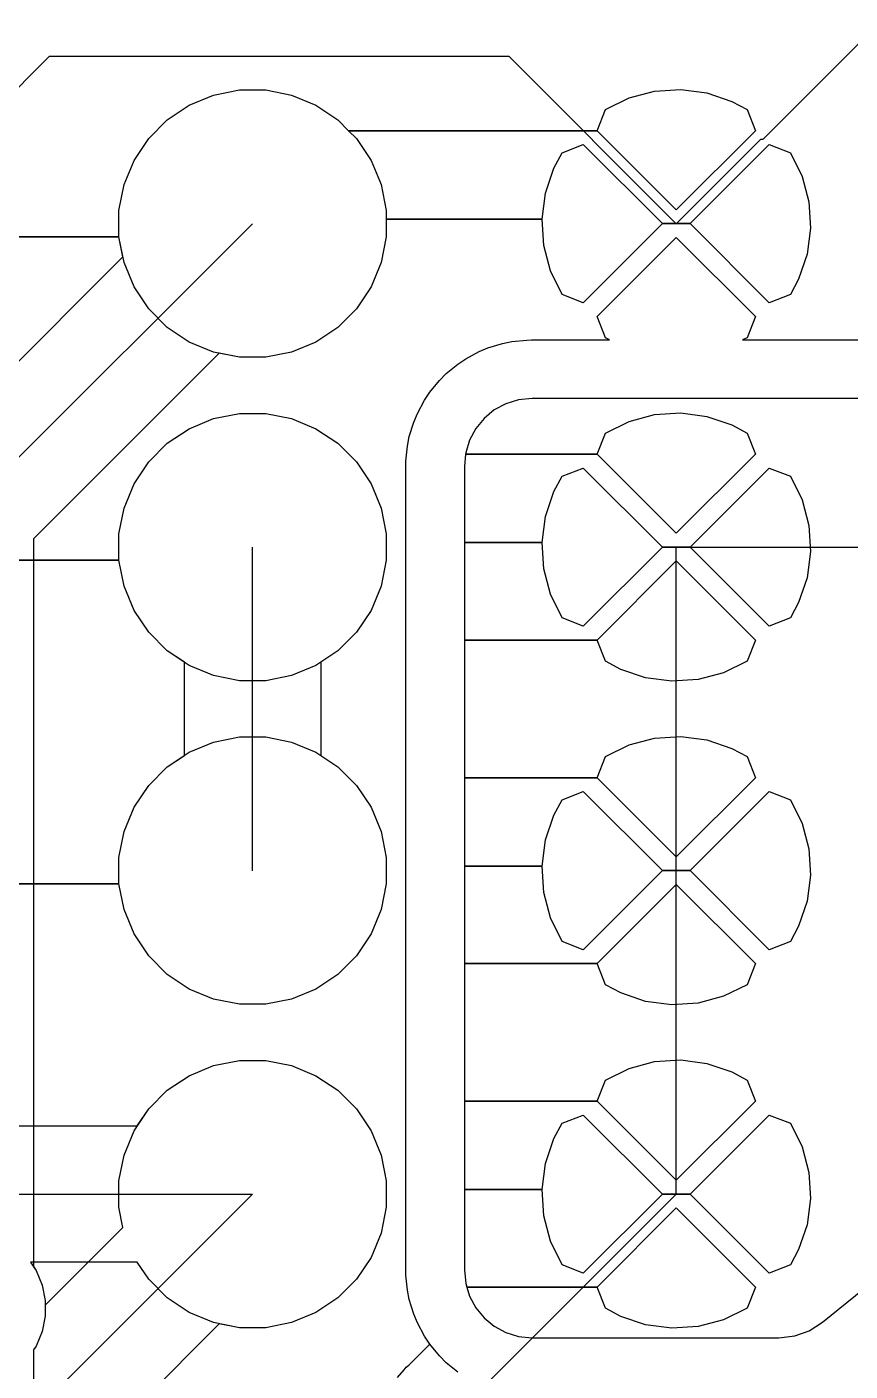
# Model space of a CAD drawing. Extents: x 169 to 33241, y 66 to 35500.
# Drawn here: x 16759 to 20966, y 24479 to 31350 of the extents above; entities that cross this region are included whole.
import ezdxf

# ---------------------------------------------------------------- set-up
doc = ezdxf.new("R2010")
doc.units = 0

msp = doc.modelspace()

# ---------------------------------------------------------------- linework, layer by layer
at = {"layer": 'Layer 1'}
for p, q in [((20522, 30777), (22044, 32300)), ((16489, 30814), (16875, 31200)), ((16875, 31200), (19222, 31200)), ((19222, 31200), (20077, 30344)), ((17588.7, 30949.8), (17713, 31001.3)), ((17588.7, 30949.8), (17713, 31001.3)), ((17713, 31001.3), (17845, 31027.6)), ((17713, 31001.3), (17845, 31027.6)), ((17845, 31027.6), (17979.5, 31027.6)), ((17845, 31027.6), (17979.5, 31027.6)), ((17979.5, 31027.6), (18111.5, 31001.3)), ((17979.5, 31027.6), (18111.5, 31001.3)), ((18111.5, 31001.3), (18235.8, 30949.8)), ((18111.5, 31001.3), (18235.8, 30949.8)), ((19836.4, 30987.1), (19966.4, 31021.8)), ((19836.4, 30987.1), (19966.4, 31021.8)), ((19966.4, 31021.8), (20100.7, 31030.5)), ((19966.4, 31021.8), (20100.7, 31030.5)), ((20100.7, 31030.5), (20234.1, 31012.8)), ((20100.7, 31030.5), (20234.1, 31012.8)), ((20234.1, 31012.8), (20361.5, 30969.4)), ((20234.1, 31012.8), (20361.5, 30969.4)), ((17476.8, 30875.1), (17588.7, 30949.8)), ((17476.8, 30875.1), (17588.7, 30949.8)), ((18235.8, 30949.8), (18347.7, 30875.1)), ((18235.8, 30949.8), (18347.7, 30875.1)), ((19673.2, 30819.6), (19715.7, 30927.7)), ((19673.2, 30819.6), (19715.7, 30927.7)), ((19715.7, 30927.7), (19836.4, 30987.1)), ((19715.7, 30927.7), (19836.4, 30987.1)), ((20361.5, 30969.4), (20439.5, 30927.7)), ((20361.5, 30969.4), (20439.5, 30927.7)), ((20439.5, 30927.7), (20482, 30819.6)), ((20439.5, 30927.7), (20482, 30819.6)), ((17381.7, 30779.9), (17476.8, 30875.1)), ((17381.7, 30779.9), (17476.8, 30875.1)), ((18347.7, 30875.1), (18403.2, 30819.6)), ((18347.7, 30875.1), (18403.2, 30819.6)), ((18403.2, 30819.6), (19673.2, 30819.6)), ((19673.2, 30819.6), (18403.2, 30819.6)), ((18403.2, 30819.6), (18442.8, 30779.9)), ((18403.2, 30819.6), (19673.2, 30819.6)), ((19673.2, 30819.6), (18403.2, 30819.6)), ((18403.2, 30819.6), (18442.8, 30779.9)), ((20077.6, 30415.2), (19673.2, 30819.6)), ((20077.6, 30415.2), (19673.2, 30819.6)), ((20482, 30819.6), (20077.6, 30415.2)), ((20482, 30819.6), (20077.6, 30415.2)), ((17306.9, 30668), (17381.7, 30779.9)), ((17306.9, 30668), (17381.7, 30779.9)), ((18442.8, 30779.9), (18517.6, 30668)), ((18442.8, 30779.9), (18517.6, 30668)), ((19494.4, 30706.4), (19602.5, 30748.9)), ((19494.4, 30706.4), (19602.5, 30748.9)), ((19602.5, 30748.9), (20006.9, 30344.5)), ((19602.5, 30748.9), (20006.9, 30344.5)), ((20077, 30344), (20510, 30777)), ((20148.3, 30344.5), (20552.7, 30748.9)), ((20148.3, 30344.5), (20552.7, 30748.9)), ((20510, 30777), (20522, 30777)), ((20552.7, 30748.9), (20660.8, 30706.4)), ((20552.7, 30748.9), (20660.8, 30706.4)), ((17255.4, 30543.7), (17306.9, 30668)), ((17255.4, 30543.7), (17306.9, 30668)), ((18517.6, 30668), (18569.1, 30543.7)), ((18517.6, 30668), (18569.1, 30543.7)), ((19452.7, 30628.3), (19494.4, 30706.4)), ((19452.7, 30628.3), (19494.4, 30706.4)), ((20660.8, 30706.4), (20720.2, 30585.7)), ((20660.8, 30706.4), (20720.2, 30585.7)), ((19409.3, 30501), (19452.7, 30628.3)), ((19409.3, 30501), (19452.7, 30628.3)), ((20720.2, 30585.7), (20754.9, 30455.7)), ((20720.2, 30585.7), (20754.9, 30455.7)), ((17229.2, 30411.8), (17255.4, 30543.7)), ((17229.2, 30411.8), (17255.4, 30543.7)), ((18569.1, 30543.7), (18595.3, 30411.8)), ((18569.1, 30543.7), (18595.3, 30411.8)), ((19391.6, 30367.6), (19409.3, 30501)), ((19391.6, 30367.6), (19409.3, 30501)), ((20754.9, 30455.7), (20763.6, 30321.4)), ((20754.9, 30455.7), (20763.6, 30321.4)), ((17229.2, 30277.2), (17229.2, 30411.8)), ((17229.2, 30277.2), (17229.2, 30411.8)), ((18595.3, 30411.8), (18595.3, 30367.6)), ((18595.3, 30411.8), (18595.3, 30367.6)), ((16444, 28877), (17912, 30344)), ((18595.3, 30367.6), (19391.6, 30367.6)), ((19391.6, 30367.6), (18595.3, 30367.6)), ((18595.3, 30367.6), (18595.3, 30277.2)), ((18595.3, 30367.6), (19391.6, 30367.6)), ((19391.6, 30367.6), (18595.3, 30367.6)), ((18595.3, 30367.6), (18595.3, 30277.2)), ((19400.3, 30233.3), (19391.6, 30367.6)), ((19400.3, 30233.3), (19391.6, 30367.6)), ((20006.9, 30344.5), (19602.5, 29940.1)), ((20006.9, 30344.5), (19602.5, 29940.1)), ((20006.9, 30344.5), (20148.3, 30344.5)), ((20148.3, 30344.5), (20006.9, 30344.5)), ((20006.9, 30344.5), (20148.3, 30344.5)), ((20148.3, 30344.5), (20006.9, 30344.5)), ((20552.7, 29940.1), (20148.3, 30344.5)), ((20552.7, 29940.1), (20148.3, 30344.5)), ((20763.6, 30321.4), (20745.9, 30188)), ((20763.6, 30321.4), (20745.9, 30188)), ((15396.9, 30277.2), (17229.2, 30277.2)), ((17229.2, 30277.2), (15396.9, 30277.2)), ((17249.6, 30174.6), (17229.2, 30277.2)), ((17255.4, 30145.2), (17229.2, 30277.2)), ((18595.3, 30277.2), (18569.1, 30145.2)), ((18595.3, 30277.2), (18569.1, 30145.2)), ((19435, 30103.3), (19400.3, 30233.3)), ((19435, 30103.3), (19400.3, 30233.3)), ((19673.2, 29869.4), (20077.6, 30273.8)), ((19673.2, 29869.4), (20077.6, 30273.8)), ((20077.6, 30273.8), (20482, 29869.4)), ((20077.6, 30273.8), (20482, 29869.4)), ((16210.7, 29135.6), (17249.6, 30174.6)), ((20745.9, 30188), (20702.6, 30060.6)), ((20745.9, 30188), (20702.6, 30060.6)), ((17306.9, 30020.9), (17255.4, 30145.2)), ((18569.1, 30145.2), (18517.6, 30020.9)), ((18569.1, 30145.2), (18517.6, 30020.9)), ((19494.4, 29982.6), (19435, 30103.3)), ((19494.4, 29982.6), (19435, 30103.3)), ((20702.6, 30060.6), (20660.8, 29982.6)), ((20702.6, 30060.6), (20660.8, 29982.6)), ((17381.7, 29909.1), (17306.9, 30020.9)), ((18517.6, 30020.9), (18442.8, 29909.1)), ((18517.6, 30020.9), (18442.8, 29909.1)), ((19602.5, 29940.1), (19494.4, 29982.6)), ((19602.5, 29940.1), (19494.4, 29982.6)), ((20660.8, 29982.6), (20552.7, 29940.1)), ((20660.8, 29982.6), (20552.7, 29940.1)), ((17476.8, 29813.9), (17381.7, 29909.1)), ((18442.8, 29909.1), (18347.7, 29813.9)), ((18442.8, 29909.1), (18347.7, 29813.9)), ((19715.7, 29761.3), (19673.2, 29869.4)), ((19715.7, 29761.3), (19673.2, 29869.4)), ((20482, 29869.4), (20439.5, 29761.3)), ((20482, 29869.4), (20439.5, 29761.3)), ((17588.7, 29739.2), (17476.8, 29813.9)), ((18347.7, 29813.9), (18235.8, 29739.2)), ((18347.7, 29813.9), (18235.8, 29739.2)), ((19736.8, 29750), (19715.7, 29761.3)), ((19736.8, 29750), (19715.7, 29761.3)), ((20439.5, 29761.3), (20416.6, 29750)), ((20439.5, 29761.3), (20416.6, 29750)), ((17713, 29687.7), (17588.7, 29739.2)), ((17845, 29661.4), (17713, 29687.7)), ((18111.5, 29687.7), (17979.5, 29661.4)), ((18111.5, 29687.7), (17979.5, 29661.4)), ((18235.8, 29739.2), (18111.5, 29687.7)), ((18235.8, 29739.2), (18111.5, 29687.7)), ((19002.1, 29654.1), (19070.1, 29690.5)), ((19002.1, 29654.1), (19070.1, 29690.5)), ((19070.1, 29690.5), (19115.4, 29709.3)), ((19070.1, 29690.5), (19115.4, 29709.3)), ((19115.4, 29709.3), (19189.3, 29731.7)), ((19115.4, 29709.3), (19189.3, 29731.7)), ((19189.3, 29731.7), (19237.3, 29741.2)), ((19189.3, 29731.7), (19237.3, 29741.2)), ((19237.3, 29741.2), (19314.1, 29748.8)), ((19237.3, 29741.2), (19314.1, 29748.8)), ((19314.1, 29748.8), (19338.6, 29750)), ((19314.1, 29748.8), (19338.6, 29750)), ((19338.6, 29750), (19736.8, 29750)), ((19338.6, 29750), (19736.8, 29750)), ((20416.6, 29750), (21177.1, 29750)), ((20416.6, 29750), (21177.1, 29750)), ((17742.4, 29681.8), (16793.4, 28732.8)), ((17845, 29661.4), (17742.4, 29681.8)), ((17979.5, 29661.4), (17845, 29661.4)), ((17979.5, 29661.4), (17845, 29661.4)), ((18901.7, 29577.9), (18961.3, 29626.9)), ((18901.7, 29577.9), (18961.3, 29626.9)), ((18961.3, 29626.9), (19002.1, 29654.1)), ((18961.3, 29626.9), (19002.1, 29654.1)), ((18867, 29543.3), (18901.7, 29577.9)), ((18867, 29543.3), (18901.7, 29577.9)), ((18790.8, 29442.9), (18818, 29483.6)), ((18790.8, 29442.9), (18818, 29483.6)), ((18818, 29483.6), (18867, 29543.3)), ((18818, 29483.6), (18867, 29543.3)), ((18754.4, 29374.8), (18790.8, 29442.9)), ((18754.4, 29374.8), (18790.8, 29442.9)), ((19207.2, 29423.6), (19147.8, 29391.9)), ((19207.2, 29423.6), (19147.8, 29391.9)), ((19271.6, 29443.2), (19207.2, 29423.6)), ((19271.6, 29443.2), (19207.2, 29423.6)), ((19341.1, 29450), (19271.6, 29443.2)), ((19341.1, 29450), (19271.6, 29443.2)), ((21189.1, 29450), (19341.1, 29450)), ((21189.1, 29450), (19341.1, 29450)), ((17588.7, 29296.3), (17713, 29347.8)), ((17588.7, 29296.3), (17713, 29347.8)), ((17713, 29347.8), (17845, 29374)), ((17713, 29347.8), (17845, 29374)), ((17845, 29374), (17979.5, 29374)), ((17845, 29374), (17979.5, 29374)), ((17979.5, 29374), (18111.5, 29347.8)), ((17979.5, 29374), (18111.5, 29347.8)), ((18111.5, 29347.8), (18235.8, 29296.3)), ((18111.5, 29347.8), (18235.8, 29296.3)), ((18735.7, 29329.5), (18754.4, 29374.8)), ((18735.7, 29329.5), (18754.4, 29374.8)), ((19095.8, 29349.2), (19053.1, 29297.1)), ((19095.8, 29349.2), (19053.1, 29297.1)), ((19147.8, 29391.9), (19095.8, 29349.2)), ((19147.8, 29391.9), (19095.8, 29349.2)), ((19836.4, 29333.5), (19966.4, 29368.3)), ((19836.4, 29333.5), (19966.4, 29368.3)), ((19966.4, 29368.3), (20100.7, 29376.9)), ((19966.4, 29368.3), (20100.7, 29376.9)), ((20100.7, 29376.9), (20234.1, 29359.2)), ((20100.7, 29376.9), (20234.1, 29359.2)), ((20234.1, 29359.2), (20361.5, 29315.9)), ((20234.1, 29359.2), (20361.5, 29315.9)), ((17476.8, 29221.5), (17588.7, 29296.3)), ((17476.8, 29221.5), (17588.7, 29296.3)), ((18235.8, 29296.3), (18347.7, 29221.5)), ((18235.8, 29296.3), (18347.7, 29221.5)), ((18713.3, 29255.7), (18735.7, 29329.5)), ((18713.3, 29255.7), (18735.7, 29329.5)), ((19053.1, 29297.1), (19021.3, 29237.7)), ((19053.1, 29297.1), (19021.3, 29237.7)), ((19673.2, 29166), (19715.7, 29274.1)), ((19673.2, 29166), (19715.7, 29274.1)), ((19715.7, 29274.1), (19836.4, 29333.5)), ((19715.7, 29274.1), (19836.4, 29333.5)), ((20361.5, 29315.9), (20439.5, 29274.1)), ((20361.5, 29315.9), (20439.5, 29274.1)), ((20439.5, 29274.1), (20482, 29166)), ((20439.5, 29274.1), (20482, 29166)), ((17381.7, 29126.4), (17476.8, 29221.5)), ((17381.7, 29126.4), (17476.8, 29221.5)), ((18347.7, 29221.5), (18442.8, 29126.4)), ((18347.7, 29221.5), (18442.8, 29126.4)), ((18696.1, 29130.8), (18703.7, 29207.6)), ((18696.1, 29130.8), (18703.7, 29207.6)), ((18703.7, 29207.6), (18713.3, 29255.7)), ((18703.7, 29207.6), (18713.3, 29255.7)), ((19021.3, 29237.7), (19001.8, 29173.3)), ((19021.3, 29237.7), (19001.8, 29173.3)), ((19001.1, 29166), (18994.9, 29103.8)), ((19001.1, 29166), (18994.9, 29103.8)), ((19001.8, 29173.3), (19001.1, 29166)), ((19001.8, 29173.3), (19001.1, 29166)), ((19001.1, 29166), (19673.2, 29166)), ((19673.2, 29166), (19001.1, 29166)), ((19001.1, 29166), (19673.2, 29166)), ((19673.2, 29166), (19001.1, 29166)), ((20077.6, 28761.7), (19673.2, 29166)), ((20077.6, 28761.7), (19673.2, 29166)), ((20482, 29166), (20077.6, 28761.7)), ((20482, 29166), (20077.6, 28761.7)), ((17306.9, 29014.5), (17381.7, 29126.4)), ((17306.9, 29014.5), (17381.7, 29126.4)), ((18442.8, 29126.4), (18517.6, 29014.5)), ((18442.8, 29126.4), (18517.6, 29014.5)), ((18694.9, 29106.3), (18696.1, 29130.8)), ((18694.9, 29106.3), (18696.1, 29130.8)), ((18694.9, 24993.7), (18694.9, 29106.3)), ((18694.9, 24993.7), (18694.9, 29106.3)), ((18994.9, 29103.8), (18994.9, 28714)), ((18994.9, 29103.8), (18994.9, 28714)), ((19494.4, 29052.9), (19602.5, 29095.3)), ((19494.4, 29052.9), (19602.5, 29095.3)), ((19602.5, 29095.3), (20006.9, 28690.9)), ((19602.5, 29095.3), (20006.9, 28690.9)), ((20148.3, 28690.9), (20552.7, 29095.3)), ((20148.3, 28690.9), (20552.7, 29095.3)), ((20552.7, 29095.3), (20660.8, 29052.9)), ((20552.7, 29095.3), (20660.8, 29052.9)), ((17255.4, 28890.2), (17306.9, 29014.5)), ((17255.4, 28890.2), (17306.9, 29014.5)), ((18517.6, 29014.5), (18569.1, 28890.2)), ((18517.6, 29014.5), (18569.1, 28890.2)), ((19452.7, 28974.8), (19494.4, 29052.9)), ((19452.7, 28974.8), (19494.4, 29052.9)), ((20660.8, 29052.9), (20720.2, 28932.1)), ((20660.8, 29052.9), (20720.2, 28932.1)), ((19409.3, 28847.4), (19452.7, 28974.8)), ((19409.3, 28847.4), (19452.7, 28974.8)), ((20720.2, 28932.1), (20754.9, 28802.1)), ((20720.2, 28932.1), (20754.9, 28802.1)), ((17229.2, 28758.2), (17255.4, 28890.2)), ((17229.2, 28758.2), (17255.4, 28890.2)), ((18569.1, 28890.2), (18595.3, 28758.2)), ((18569.1, 28890.2), (18595.3, 28758.2)), ((19391.6, 28714), (19409.3, 28847.4)), ((19391.6, 28714), (19409.3, 28847.4)), ((20754.9, 28802.1), (20763.6, 28667.9)), ((20754.9, 28802.1), (20763.6, 28667.9)), ((16793.4, 28732.8), (16793.4, 26970.1)), ((17229.2, 28623.7), (17229.2, 28758.2)), ((17229.2, 28623.7), (17229.2, 28758.2)), ((18595.3, 28758.2), (18595.3, 28623.7)), ((18595.3, 28758.2), (18595.3, 28623.7)), ((17912, 27037), (17912, 28690)), ((18994.9, 28714), (19391.6, 28714)), ((19391.6, 28714), (18994.9, 28714)), ((18994.9, 28714), (18994.9, 28215.9)), ((18994.9, 28714), (19391.6, 28714)), ((19391.6, 28714), (18994.9, 28714)), ((18994.9, 28714), (18994.9, 28215.9)), ((19400.3, 28579.8), (19391.6, 28714)), ((19400.3, 28579.8), (19391.6, 28714)), ((20006.9, 28690.9), (19602.5, 28286.6)), ((20006.9, 28690.9), (19602.5, 28286.6)), ((20006.9, 28690.9), (20148.3, 28690.9)), ((20148.3, 28690.9), (20006.9, 28690.9)), ((20006.9, 28690.9), (20148.3, 28690.9)), ((20148.3, 28690.9), (20006.9, 28690.9)), ((20077, 27037), (20077, 28690)), ((20077, 28690), (22209, 28690)), ((20552.7, 28286.6), (20148.3, 28690.9)), ((20552.7, 28286.6), (20148.3, 28690.9)), ((20763.6, 28667.9), (20745.9, 28534.5)), ((20763.6, 28667.9), (20745.9, 28534.5)), ((15194.9, 28623.7), (17229.2, 28623.7)), ((17229.2, 28623.7), (15194.9, 28623.7)), ((17255.4, 28491.7), (17229.2, 28623.7)), ((17255.4, 28491.7), (17229.2, 28623.7)), ((18595.3, 28623.7), (18569.1, 28491.7)), ((18595.3, 28623.7), (18569.1, 28491.7)), ((19673.2, 28215.9), (20077.6, 28620.2)), ((19673.2, 28215.9), (20077.6, 28620.2)), ((20077.6, 28620.2), (20482, 28215.9)), ((20077.6, 28620.2), (20482, 28215.9)), ((19435, 28449.8), (19400.3, 28579.8)), ((19435, 28449.8), (19400.3, 28579.8)), ((20745.9, 28534.5), (20702.6, 28407.1)), ((20745.9, 28534.5), (20702.6, 28407.1)), ((17306.9, 28367.4), (17255.4, 28491.7)), ((17306.9, 28367.4), (17255.4, 28491.7)), ((18569.1, 28491.7), (18517.6, 28367.4)), ((18569.1, 28491.7), (18517.6, 28367.4)), ((19494.4, 28329), (19435, 28449.8)), ((19494.4, 28329), (19435, 28449.8)), ((20702.6, 28407.1), (20660.8, 28329)), ((20702.6, 28407.1), (20660.8, 28329)), ((17381.7, 28255.5), (17306.9, 28367.4)), ((17381.7, 28255.5), (17306.9, 28367.4)), ((18517.6, 28367.4), (18442.8, 28255.5)), ((18517.6, 28367.4), (18442.8, 28255.5)), ((19602.5, 28286.6), (19494.4, 28329)), ((19602.5, 28286.6), (19494.4, 28329)), ((20660.8, 28329), (20552.7, 28286.6)), ((20660.8, 28329), (20552.7, 28286.6)), ((17476.8, 28160.4), (17381.7, 28255.5)), ((17476.8, 28160.4), (17381.7, 28255.5)), ((18442.8, 28255.5), (18347.7, 28160.4)), ((18442.8, 28255.5), (18347.7, 28160.4)), ((18994.9, 28215.9), (19673.2, 28215.9)), ((19673.2, 28215.9), (18994.9, 28215.9)), ((18994.9, 28215.9), (18994.9, 27512.5)), ((18994.9, 28215.9), (19673.2, 28215.9)), ((19673.2, 28215.9), (18994.9, 28215.9)), ((18994.9, 28215.9), (18994.9, 27512.5)), ((19715.7, 28107.7), (19673.2, 28215.9)), ((19715.7, 28107.7), (19673.2, 28215.9)), ((20482, 28215.9), (20439.5, 28107.7)), ((20482, 28215.9), (20439.5, 28107.7)), ((17563.8, 28102.2), (17476.8, 28160.4)), ((17588.7, 28085.6), (17476.8, 28160.4)), ((18347.7, 28160.4), (18235.8, 28085.6)), ((18347.7, 28160.4), (18260.7, 28102.2)), ((19793.8, 28066), (19715.7, 28107.7)), ((19793.8, 28066), (19715.7, 28107.7)), ((20439.5, 28107.7), (20318.8, 28048.3)), ((20439.5, 28107.7), (20318.8, 28048.3)), ((17563.8, 27626.1), (17563.8, 28102.2)), ((17713, 28034.1), (17588.7, 28085.6)), ((18235.8, 28085.6), (18111.5, 28034.1)), ((18260.7, 28102.2), (18260.7, 27626.1)), ((19921.1, 28022.6), (19793.8, 28066)), ((19921.1, 28022.6), (19793.8, 28066)), ((20318.8, 28048.3), (20188.8, 28013.6)), ((20318.8, 28048.3), (20188.8, 28013.6)), ((17845, 28007.9), (17713, 28034.1)), ((17979.5, 28007.9), (17845, 28007.9)), ((18111.5, 28034.1), (17979.5, 28007.9)), ((20054.5, 28005), (19921.1, 28022.6)), ((20054.5, 28005), (19921.1, 28022.6)), ((20188.8, 28013.6), (20054.5, 28005)), ((20188.8, 28013.6), (20054.5, 28005)), ((17588.7, 27642.7), (17713, 27694.2)), ((17713, 27694.2), (17845, 27720.5)), ((17845, 27720.5), (17979.5, 27720.5)), ((17979.5, 27720.5), (18111.5, 27694.2)), ((18111.5, 27694.2), (18235.8, 27642.7)), ((19836.4, 27680), (19966.4, 27714.7)), ((19836.4, 27680), (19966.4, 27714.7)), ((19966.4, 27714.7), (20100.7, 27723.4)), ((19966.4, 27714.7), (20100.7, 27723.4)), ((20100.7, 27723.4), (20234.1, 27705.7)), ((20100.7, 27723.4), (20234.1, 27705.7)), ((20234.1, 27705.7), (20361.5, 27662.3)), ((20234.1, 27705.7), (20361.5, 27662.3)), ((17476.8, 27568), (17588.7, 27642.7)), ((17476.8, 27568), (17563.8, 27626.1)), ((18235.8, 27642.7), (18347.7, 27568)), ((18260.7, 27626.1), (18347.7, 27568)), ((19715.7, 27620.6), (19836.4, 27680)), ((19715.7, 27620.6), (19836.4, 27680)), ((20361.5, 27662.3), (20439.5, 27620.6)), ((20361.5, 27662.3), (20439.5, 27620.6)), ((17381.7, 27472.8), (17476.8, 27568)), ((17381.7, 27472.8), (17476.8, 27568)), ((18347.7, 27568), (18442.8, 27472.8)), ((18347.7, 27568), (18442.8, 27472.8)), ((19673.2, 27512.5), (19715.7, 27620.6)), ((19673.2, 27512.5), (19715.7, 27620.6)), ((20439.5, 27620.6), (20482, 27512.5)), ((20439.5, 27620.6), (20482, 27512.5)), ((18994.9, 27512.5), (19673.2, 27512.5)), ((19673.2, 27512.5), (18994.9, 27512.5)), ((18994.9, 27512.5), (18994.9, 27060.5)), ((18994.9, 27512.5), (19673.2, 27512.5)), ((19673.2, 27512.5), (18994.9, 27512.5)), ((18994.9, 27512.5), (18994.9, 27060.5)), ((20077.6, 27108.1), (19673.2, 27512.5)), ((20077.6, 27108.1), (19673.2, 27512.5)), ((20482, 27512.5), (20077.6, 27108.1)), ((20482, 27512.5), (20077.6, 27108.1)), ((20824.1, 24728.5), (24305, 27550.9)), ((20824.1, 24728.5), (24305, 27550.9)), ((17306.9, 27361), (17381.7, 27472.8)), ((17306.9, 27361), (17381.7, 27472.8)), ((18442.8, 27472.8), (18517.6, 27361)), ((18442.8, 27472.8), (18517.6, 27361)), ((19494.4, 27399.3), (19602.5, 27441.8)), ((19494.4, 27399.3), (19602.5, 27441.8)), ((19602.5, 27441.8), (20006.9, 27037.4)), ((19602.5, 27441.8), (20006.9, 27037.4)), ((20148.3, 27037.4), (20552.7, 27441.8)), ((20148.3, 27037.4), (20552.7, 27441.8)), ((20552.7, 27441.8), (20660.8, 27399.3)), ((20552.7, 27441.8), (20660.8, 27399.3)), ((17255.4, 27236.6), (17306.9, 27361)), ((17255.4, 27236.6), (17306.9, 27361)), ((18517.6, 27361), (18569.1, 27236.6)), ((18517.6, 27361), (18569.1, 27236.6)), ((19452.7, 27321.2), (19494.4, 27399.3)), ((19452.7, 27321.2), (19494.4, 27399.3)), ((20660.8, 27399.3), (20720.2, 27278.6)), ((20660.8, 27399.3), (20720.2, 27278.6)), ((19409.3, 27193.9), (19452.7, 27321.2)), ((19409.3, 27193.9), (19452.7, 27321.2)), ((20720.2, 27278.6), (20754.9, 27148.6)), ((20720.2, 27278.6), (20754.9, 27148.6)), ((17229.2, 27104.7), (17255.4, 27236.6)), ((17229.2, 27104.7), (17255.4, 27236.6)), ((18569.1, 27236.6), (18595.3, 27104.7)), ((18569.1, 27236.6), (18595.3, 27104.7)), ((19391.6, 27060.5), (19409.3, 27193.9)), ((19391.6, 27060.5), (19409.3, 27193.9)), ((20754.9, 27148.6), (20763.6, 27014.3)), ((20754.9, 27148.6), (20763.6, 27014.3)), ((17229.2, 26970.1), (17229.2, 27104.7)), ((17229.2, 26970.1), (17229.2, 27104.7)), ((18595.3, 27104.7), (18595.3, 26970.1)), ((18595.3, 27104.7), (18595.3, 26970.1)), ((18994.9, 27060.5), (19391.6, 27060.5)), ((19391.6, 27060.5), (18994.9, 27060.5)), ((18994.9, 27060.5), (18994.9, 26562.3)), ((18994.9, 27060.5), (19391.6, 27060.5)), ((19391.6, 27060.5), (18994.9, 27060.5)), ((18994.9, 27060.5), (18994.9, 26562.3)), ((19400.3, 26926.2), (19391.6, 27060.5)), ((19400.3, 26926.2), (19391.6, 27060.5)), ((20006.9, 27037.4), (19602.5, 26633)), ((20006.9, 27037.4), (19602.5, 26633)), ((20006.9, 27037.4), (20148.3, 27037.4)), ((20148.3, 27037.4), (20006.9, 27037.4)), ((20006.9, 27037.4), (20148.3, 27037.4)), ((20148.3, 27037.4), (20006.9, 27037.4)), ((20077, 25383), (20077, 27037)), ((20552.7, 26633), (20148.3, 27037.4)), ((20552.7, 26633), (20148.3, 27037.4)), ((20763.6, 27014.3), (20745.9, 26880.9)), ((20763.6, 27014.3), (20745.9, 26880.9)), ((13294.2, 26970.1), (17229.2, 26970.1)), ((17229.2, 26970.1), (13294.2, 26970.1)), ((16793.4, 26970.1), (17229.2, 26970.1)), ((17229.2, 26970.1), (16793.4, 26970.1)), ((16793.4, 26970.1), (16793.4, 25012)), ((17255.4, 26838.2), (17229.2, 26970.1)), ((17255.4, 26838.2), (17229.2, 26970.1)), ((18595.3, 26970.1), (18569.1, 26838.2)), ((18595.3, 26970.1), (18569.1, 26838.2)), ((19673.2, 26562.3), (20077.6, 26966.7)), ((19673.2, 26562.3), (20077.6, 26966.7)), ((20077.6, 26966.7), (20482, 26562.3)), ((20077.6, 26966.7), (20482, 26562.3)), ((19435, 26796.2), (19400.3, 26926.2)), ((19435, 26796.2), (19400.3, 26926.2)), ((20745.9, 26880.9), (20702.6, 26753.6)), ((20745.9, 26880.9), (20702.6, 26753.6)), ((17306.9, 26713.8), (17255.4, 26838.2)), ((17306.9, 26713.8), (17255.4, 26838.2)), ((18569.1, 26838.2), (18517.6, 26713.8)), ((18569.1, 26838.2), (18517.6, 26713.8)), ((19494.4, 26675.5), (19435, 26796.2)), ((19494.4, 26675.5), (19435, 26796.2)), ((20702.6, 26753.6), (20660.8, 26675.5)), ((20702.6, 26753.6), (20660.8, 26675.5)), ((17381.7, 26602), (17306.9, 26713.8)), ((17381.7, 26602), (17306.9, 26713.8)), ((18517.6, 26713.8), (18442.8, 26602)), ((18517.6, 26713.8), (18442.8, 26602)), ((19602.5, 26633), (19494.4, 26675.5)), ((19602.5, 26633), (19494.4, 26675.5)), ((20660.8, 26675.5), (20552.7, 26633)), ((20660.8, 26675.5), (20552.7, 26633)), ((17476.8, 26506.8), (17381.7, 26602)), ((17476.8, 26506.8), (17381.7, 26602)), ((18442.8, 26602), (18347.7, 26506.8)), ((18442.8, 26602), (18347.7, 26506.8)), ((18994.9, 26562.3), (19673.2, 26562.3)), ((19673.2, 26562.3), (18994.9, 26562.3)), ((18994.9, 26562.3), (18994.9, 25858.9)), ((18994.9, 26562.3), (19673.2, 26562.3)), ((19673.2, 26562.3), (18994.9, 26562.3)), ((18994.9, 26562.3), (18994.9, 25858.9)), ((19715.7, 26454.2), (19673.2, 26562.3)), ((19715.7, 26454.2), (19673.2, 26562.3)), ((20482, 26562.3), (20439.5, 26454.2)), ((20482, 26562.3), (20439.5, 26454.2)), ((17588.7, 26432.1), (17476.8, 26506.8)), ((17588.7, 26432.1), (17476.8, 26506.8)), ((18347.7, 26506.8), (18235.8, 26432.1)), ((18347.7, 26506.8), (18235.8, 26432.1)), ((19793.8, 26412.5), (19715.7, 26454.2)), ((19793.8, 26412.5), (19715.7, 26454.2)), ((20439.5, 26454.2), (20318.8, 26394.8)), ((20439.5, 26454.2), (20318.8, 26394.8)), ((17713, 26380.6), (17588.7, 26432.1)), ((17713, 26380.6), (17588.7, 26432.1)), ((18235.8, 26432.1), (18111.5, 26380.6)), ((18235.8, 26432.1), (18111.5, 26380.6)), ((19921.1, 26369.1), (19793.8, 26412.5)), ((19921.1, 26369.1), (19793.8, 26412.5)), ((20318.8, 26394.8), (20188.8, 26360.1)), ((20318.8, 26394.8), (20188.8, 26360.1)), ((17845, 26354.3), (17713, 26380.6)), ((17845, 26354.3), (17713, 26380.6)), ((17979.5, 26354.3), (17845, 26354.3)), ((17979.5, 26354.3), (17845, 26354.3)), ((18111.5, 26380.6), (17979.5, 26354.3)), ((18111.5, 26380.6), (17979.5, 26354.3)), ((20054.5, 26351.4), (19921.1, 26369.1)), ((20054.5, 26351.4), (19921.1, 26369.1)), ((20188.8, 26360.1), (20054.5, 26351.4)), ((20188.8, 26360.1), (20054.5, 26351.4)), ((17713, 26040.7), (17845, 26066.9)), ((17713, 26040.7), (17845, 26066.9)), ((17845, 26066.9), (17979.5, 26066.9)), ((17845, 26066.9), (17979.5, 26066.9)), ((17979.5, 26066.9), (18111.5, 26040.7)), ((17979.5, 26066.9), (18111.5, 26040.7)), ((19836.4, 26026.5), (19966.4, 26061.2)), ((19836.4, 26026.5), (19966.4, 26061.2)), ((19966.4, 26061.2), (20100.7, 26069.8)), ((19966.4, 26061.2), (20100.7, 26069.8)), ((20100.7, 26069.8), (20234.1, 26052.2)), ((20100.7, 26069.8), (20234.1, 26052.2)), ((20234.1, 26052.2), (20361.5, 26008.8)), ((20234.1, 26052.2), (20361.5, 26008.8)), ((17476.8, 25914.4), (17588.7, 25989.2)), ((17476.8, 25914.4), (17588.7, 25989.2)), ((17588.7, 25989.2), (17713, 26040.7)), ((17588.7, 25989.2), (17713, 26040.7)), ((18111.5, 26040.7), (18235.8, 25989.2)), ((18111.5, 26040.7), (18235.8, 25989.2)), ((18235.8, 25989.2), (18347.7, 25914.4)), ((18235.8, 25989.2), (18347.7, 25914.4)), ((19715.7, 25967.1), (19836.4, 26026.5)), ((19715.7, 25967.1), (19836.4, 26026.5)), ((20361.5, 26008.8), (20439.5, 25967.1)), ((20361.5, 26008.8), (20439.5, 25967.1)), ((17381.7, 25819.3), (17476.8, 25914.4)), ((17381.7, 25819.3), (17476.8, 25914.4)), ((18347.7, 25914.4), (18442.8, 25819.3)), ((18347.7, 25914.4), (18442.8, 25819.3)), ((19673.2, 25858.9), (19715.7, 25967.1)), ((19673.2, 25858.9), (19715.7, 25967.1)), ((20439.5, 25967.1), (20482, 25858.9)), ((20439.5, 25967.1), (20482, 25858.9)), ((18994.9, 25858.9), (19673.2, 25858.9)), ((19673.2, 25858.9), (18994.9, 25858.9)), ((18994.9, 25858.9), (18994.9, 25406.9)), ((18994.9, 25858.9), (19673.2, 25858.9)), ((19673.2, 25858.9), (18994.9, 25858.9)), ((18994.9, 25858.9), (18994.9, 25406.9)), ((20077.6, 25454.6), (19673.2, 25858.9)), ((20077.6, 25454.6), (19673.2, 25858.9)), ((20482, 25858.9), (20077.6, 25454.6)), ((20482, 25858.9), (20077.6, 25454.6)), ((17306.9, 25707.4), (17381.7, 25819.3)), ((17323.5, 25732.3), (17381.7, 25819.3)), ((18442.8, 25819.3), (18517.6, 25707.4)), ((18442.8, 25819.3), (18517.6, 25707.4)), ((19494.4, 25745.8), (19602.5, 25788.2)), ((19494.4, 25745.8), (19602.5, 25788.2)), ((19602.5, 25788.2), (20006.9, 25383.9)), ((19602.5, 25788.2), (20006.9, 25383.9)), ((20148.3, 25383.9), (20552.7, 25788.2)), ((20148.3, 25383.9), (20552.7, 25788.2)), ((20552.7, 25788.2), (20660.8, 25745.8)), ((20552.7, 25788.2), (20660.8, 25745.8)), ((15738.6, 25732.3), (17323.5, 25732.3)), ((17255.4, 25583.1), (17306.9, 25707.4)), ((18517.6, 25707.4), (18569.1, 25583.1)), ((18517.6, 25707.4), (18569.1, 25583.1)), ((19452.7, 25667.7), (19494.4, 25745.8)), ((19452.7, 25667.7), (19494.4, 25745.8)), ((20660.8, 25745.8), (20720.2, 25625)), ((20660.8, 25745.8), (20720.2, 25625)), ((19409.3, 25540.3), (19452.7, 25667.7)), ((19409.3, 25540.3), (19452.7, 25667.7)), ((17229.2, 25451.1), (17255.4, 25583.1)), ((18569.1, 25583.1), (18595.3, 25451.1)), ((18569.1, 25583.1), (18595.3, 25451.1)), ((20720.2, 25625), (20754.9, 25495)), ((20720.2, 25625), (20754.9, 25495)), ((19391.6, 25406.9), (19409.3, 25540.3)), ((19391.6, 25406.9), (19409.3, 25540.3)), ((20754.9, 25495), (20763.6, 25360.8)), ((20754.9, 25495), (20763.6, 25360.8)), ((17229.2, 25316.6), (17229.2, 25451.1)), ((18595.3, 25451.1), (18595.3, 25316.6)), ((18595.3, 25451.1), (18595.3, 25316.6)), ((17912, 25383), (14444, 21916)), ((15485, 25383), (17912, 25383)), ((18944, 24251), (20077, 25383)), ((18994.9, 25406.9), (19391.6, 25406.9)), ((19391.6, 25406.9), (18994.9, 25406.9)), ((18994.9, 25406.9), (18994.9, 24996.2)), ((18994.9, 25406.9), (19391.6, 25406.9)), ((19391.6, 25406.9), (18994.9, 25406.9)), ((18994.9, 25406.9), (18994.9, 24996.2)), ((19400.3, 25272.7), (19391.6, 25406.9)), ((19400.3, 25272.7), (19391.6, 25406.9)), ((20006.9, 25383.9), (19602.5, 24979.5)), ((20006.9, 25383.9), (19602.5, 24979.5)), ((20006.9, 25383.9), (20148.3, 25383.9)), ((20148.3, 25383.9), (20006.9, 25383.9)), ((20006.9, 25383.9), (20148.3, 25383.9)), ((20148.3, 25383.9), (20006.9, 25383.9)), ((20552.7, 24979.5), (20148.3, 25383.9)), ((20552.7, 24979.5), (20148.3, 25383.9)), ((20763.6, 25360.8), (20745.9, 25227.4)), ((20763.6, 25360.8), (20745.9, 25227.4)), ((17249.6, 25213.9), (17229.2, 25316.6)), ((18595.3, 25316.6), (18569.1, 25184.6)), ((18595.3, 25316.6), (18569.1, 25184.6)), ((19673.2, 24908.8), (20077.6, 25313.1)), ((19673.2, 24908.8), (20077.6, 25313.1)), ((20077.6, 25313.1), (20482, 24908.8)), ((20077.6, 25313.1), (20482, 24908.8)), ((19435, 25142.7), (19400.3, 25272.7)), ((19435, 25142.7), (19400.3, 25272.7)), ((20745.9, 25227.4), (20702.6, 25100)), ((20745.9, 25227.4), (20702.6, 25100)), ((16852.4, 24816.8), (17249.6, 25213.9)), ((18569.1, 25184.6), (18517.6, 25060.3)), ((18569.1, 25184.6), (18517.6, 25060.3)), ((19494.4, 25021.9), (19435, 25142.7)), ((19494.4, 25021.9), (19435, 25142.7)), ((20702.6, 25100), (20660.8, 25021.9)), ((20702.6, 25100), (20660.8, 25021.9)), ((17323.5, 25035.4), (16777.7, 25035.4)), ((16777.7, 25035.4), (16806, 24993)), ((16793.4, 25012), (16806, 24993)), ((17381.7, 24948.4), (17323.5, 25035.4)), ((18517.6, 25060.3), (18442.8, 24948.4)), ((18517.6, 25060.3), (18442.8, 24948.4)), ((19602.5, 24979.5), (19494.4, 25021.9)), ((19602.5, 24979.5), (19494.4, 25021.9)), ((20660.8, 25021.9), (20552.7, 24979.5)), ((20660.8, 25021.9), (20552.7, 24979.5)), ((16806, 24993), (16836.8, 24918.9)), ((16806, 24993), (16836.8, 24918.9)), ((17476.8, 24853.3), (17381.7, 24948.4)), ((18442.8, 24948.4), (18347.7, 24853.3)), ((18442.8, 24948.4), (18347.7, 24853.3)), ((18696.1, 24969.2), (18694.9, 24993.7)), ((18696.1, 24969.2), (18694.9, 24993.7)), ((18703.7, 24892.4), (18696.1, 24969.2)), ((18703.7, 24892.4), (18696.1, 24969.2)), ((18994.9, 24996.2), (19001.8, 24926.7)), ((18994.9, 24996.2), (19001.8, 24926.7)), ((16836.8, 24918.9), (16852.4, 24840.1)), ((16836.8, 24918.9), (16852.4, 24840.1)), ((18713.3, 24844.3), (18703.7, 24892.4)), ((18713.3, 24844.3), (18703.7, 24892.4)), ((19001.8, 24926.7), (19007.2, 24908.8)), ((19001.8, 24926.7), (19007.2, 24908.8)), ((19007.2, 24908.8), (19673.2, 24908.8)), ((19673.2, 24908.8), (19007.2, 24908.8)), ((19007.2, 24908.8), (19021.3, 24862.3)), ((19007.2, 24908.8), (19673.2, 24908.8)), ((19673.2, 24908.8), (19007.2, 24908.8)), ((19007.2, 24908.8), (19021.3, 24862.3)), ((19715.7, 24800.7), (19673.2, 24908.8)), ((19715.7, 24800.7), (19673.2, 24908.8)), ((20482, 24908.8), (20439.5, 24800.7)), ((20482, 24908.8), (20439.5, 24800.7)), ((16852.4, 24840.1), (16852.4, 24816.8)), ((16852.4, 24840.1), (16852.4, 24759.9)), ((17588.7, 24778.5), (17476.8, 24853.3)), ((18347.7, 24853.3), (18235.8, 24778.5)), ((18347.7, 24853.3), (18235.8, 24778.5)), ((18735.7, 24770.5), (18713.3, 24844.3)), ((18735.7, 24770.5), (18713.3, 24844.3)), ((19021.3, 24862.3), (19053.1, 24802.9)), ((19021.3, 24862.3), (19053.1, 24802.9)), ((16852.4, 24759.9), (16836.8, 24681.1)), ((17713, 24727), (17588.7, 24778.5)), ((18235.8, 24778.5), (18111.5, 24727)), ((18235.8, 24778.5), (18111.5, 24727)), ((18754.4, 24725.2), (18735.7, 24770.5)), ((18754.4, 24725.2), (18735.7, 24770.5)), ((19053.1, 24802.9), (19095.8, 24750.8)), ((19053.1, 24802.9), (19095.8, 24750.8)), ((19095.8, 24750.8), (19147.8, 24708.1)), ((19095.8, 24750.8), (19147.8, 24708.1)), ((19793.8, 24758.9), (19715.7, 24800.7)), ((19793.8, 24758.9), (19715.7, 24800.7)), ((19921.1, 24715.6), (19793.8, 24758.9)), ((19921.1, 24715.6), (19793.8, 24758.9)), ((20318.8, 24741.3), (20188.8, 24706.5)), ((20318.8, 24741.3), (20188.8, 24706.5)), ((20439.5, 24800.7), (20318.8, 24741.3)), ((20439.5, 24800.7), (20318.8, 24741.3)), ((17742.4, 24721.2), (16684.2, 23663)), ((16836.8, 24681.1), (16806, 24607)), ((17845, 24700.8), (17713, 24727)), ((17845, 24700.8), (17742.4, 24721.2)), ((17979.5, 24700.8), (17845, 24700.8)), ((17979.5, 24700.8), (17845, 24700.8)), ((18111.5, 24727), (17979.5, 24700.8)), ((18111.5, 24727), (17979.5, 24700.8)), ((18790.8, 24657.1), (18754.4, 24725.2)), ((18790.8, 24657.1), (18754.4, 24725.2)), ((19147.8, 24708.1), (19207.2, 24676.4)), ((19147.8, 24708.1), (19207.2, 24676.4)), ((19207.2, 24676.4), (19271.6, 24656.8)), ((19207.2, 24676.4), (19271.6, 24656.8)), ((20054.5, 24697.9), (19921.1, 24715.6)), ((20054.5, 24697.9), (19921.1, 24715.6)), ((20188.8, 24706.5), (20054.5, 24697.9)), ((20188.8, 24706.5), (20054.5, 24697.9)), ((20682.7, 24659.1), (20756, 24685.1)), ((20682.7, 24659.1), (20756, 24685.1)), ((20756, 24685.1), (20824.1, 24728.5)), ((20756, 24685.1), (20824.1, 24728.5)), ((16806, 24607), (16793.4, 24588)), ((18710.7, 24509.7), (18817.8, 24616.8)), ((18817.8, 24616.8), (18790.8, 24657.1)), ((18818, 24616.4), (18790.8, 24657.1)), ((18867, 24556.7), (18818, 24616.4)), ((19271.6, 24656.8), (19341.1, 24650)), ((19271.6, 24656.8), (19341.1, 24650)), ((19341.1, 24650), (20602.5, 24650)), ((19341.1, 24650), (20602.5, 24650)), ((20602.5, 24650), (20682.7, 24659.1)), ((20602.5, 24650), (20682.7, 24659.1)), ((16793.4, 24588), (16793.4, 23663)), ((18901.7, 24522.1), (18867, 24556.7)), ((18653.8, 24445.7), (18686.5, 24485.5)), ((18686.5, 24485.5), (18697.4, 24498.7)), ((18686.5, 24485.5), (18686.5, 24485.5)), ((18697.4, 24498.7), (18710.7, 24509.7)), ((18961.3, 24473.1), (18901.7, 24522.1))]:
    msp.add_line(p, q, dxfattribs=at)

doc.saveas('drawing.dxf')
